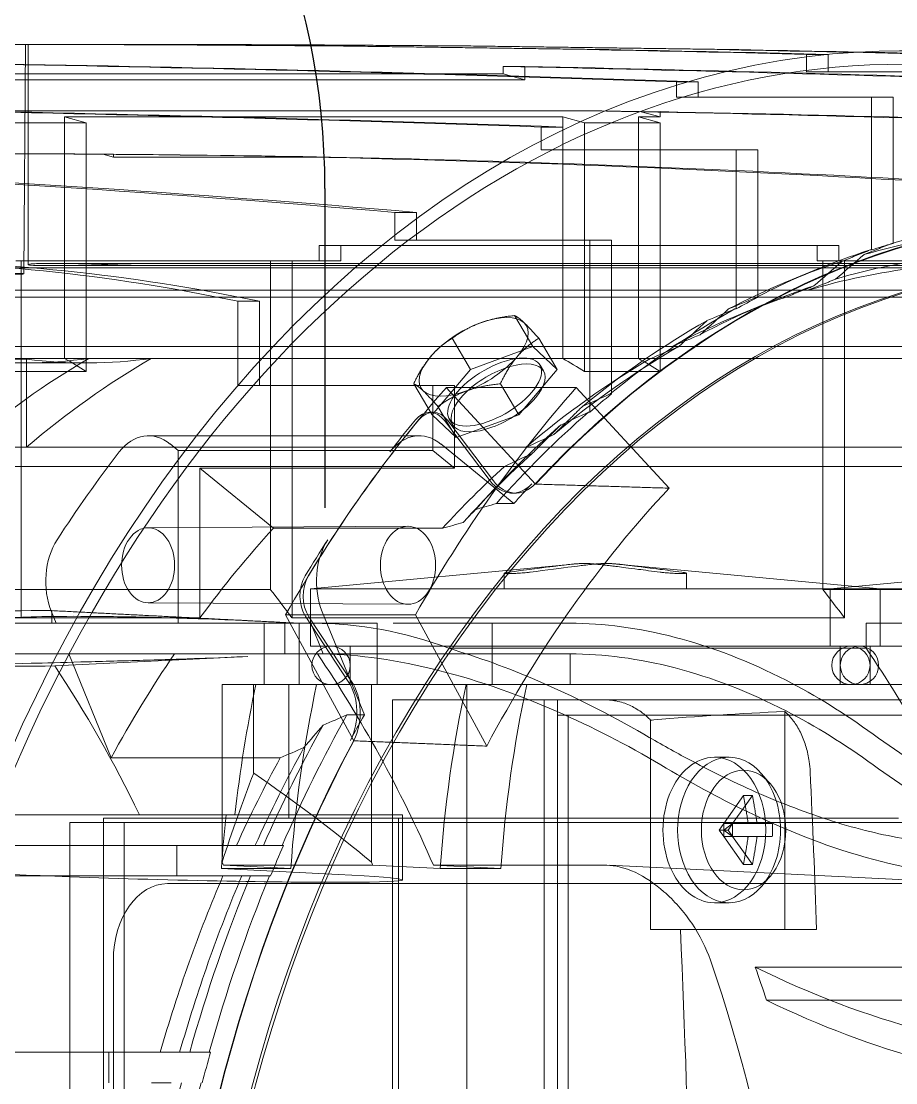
# Model space of a CAD drawing. Header units: millimetres. Extents: x -6314 to 11113, y -129 to 3675.
# Drawn here: x -4021.68 to -4010.26, y 2221.35 to 2235.21 of the extents above; entities that cross this region are included whole.
import ezdxf

# ---------------------------------------------------------------- set-up
doc = ezdxf.new("R2010")
doc.units = ezdxf.units.MM
doc.layers.add('Equipment', color=123, linetype='Continuous')

# ---------------------------------------------------------------- blocks, each defined once
blk = doc.blocks.new('A$C161d446f')
at = {"layer": 'Equipment', "linetype": 'Continuous', "lineweight": 0, "extrusion": (0, 1, 0)}
for p, q in [((-52.495, 557.418), (-41.996, 557.418)), ((-50.535, 554.544), (-50.535, 557.418)), ((-50.48, 554.424), (-50.498, 557.418)), ((-60.981, 557.06), (-60.981, 557.29)), ((-60.981, 557.29), (-60.698, 557.29)), ((-60.698, 557.29), (-60.698, 557.06)), ((-57.021, 557.132), (-57.021, 556.959)), ((-56.738, 557.132), (-57.021, 557.132)), ((-56.738, 557.037), (-56.738, 557.132)), ((-62.395, 557.06), (-60.981, 557.06)), ((-60.981, 557.06), (-60.698, 557.06)), ((-56.738, 557.037), (-57.021, 556.959)), ((-47.97, 557.037), (-56.738, 557.037)), ((-59.283, 556.73), (-59.283, 556.93)), ((-59.283, 556.93), (-59.001, 556.93)), ((-59.001, 556.93), (-59.001, 556.73)), ((-57.021, 556.959), (-47.97, 556.959)), ((-61.829, 556.73), (-61.829, 554.821)), ((-61.829, 556.73), (-59.283, 556.73)), ((-61.546, 556.73), (-61.546, 554.736)), ((-59.283, 556.73), (-59.001, 556.73)), ((-58.788, 556.541), (-58.788, 556.473)), ((-58.54, 556.541), (-58.788, 556.473)), ((-58.54, 556.541), (-58.788, 556.541)), ((-58.788, 556.473), (-58.506, 556.473)), ((-58.506, 556.473), (-58.788, 556.395)), ((-58.506, 556.473), (-58.506, 553.319)), ((-49.738, 556.551), (-58.024, 556.551)), ((-57.799, 556.395), (-57.516, 556.473)), ((-57.516, 556.473), (-51.01, 556.473)), ((-57.516, 555.865), (-57.516, 556.473)), ((-51.01, 556.473), (-51.293, 556.395)), ((-51.01, 556.473), (-51.01, 553.319)), ((-58.788, 556.395), (-57.799, 556.395)), ((-58.788, 556.395), (-58.788, 555.816)), ((-57.799, 556.395), (-57.799, 555.854)), ((-57.516, 556.34), (-57.233, 556.34)), ((-57.233, 556.34), (-57.233, 556.045)), ((-51.293, 556.395), (-50.303, 556.395)), ((-51.293, 556.395), (-51.293, 555.988)), ((-60.061, 556.045), (-60.061, 554.117)), ((-60.061, 556.045), (-57.516, 556.045)), ((-59.778, 556.045), (-59.778, 553.965)), ((-57.516, 556.045), (-57.233, 556.045)), ((-54.481, 555.948), (-51.647, 555.948)), ((-51.647, 555.948), (-51.647, 555.986)), ((-51.647, 555.986), (-51.509, 555.986)), ((-51.647, 555.948), (-51.509, 555.986)), ((-51.293, 555.988), (-51.293, 553.149)), ((-58.788, 555.816), (-58.788, 553.149)), ((-57.799, 555.854), (-57.799, 553.149)), ((-57.516, 553.319), (-57.516, 555.865)), ((-55.607, 554.864), (-55.607, 555.226)), ((-55.607, 555.226), (-55.324, 555.226)), ((-55.324, 555.226), (-55.324, 554.864)), ((-61.829, 554.821), (-61.813, 554.821)), ((-61.122, 554.595), (-61.122, 554.795)), ((-61.122, 554.795), (-54.617, 554.795)), ((-60.839, 554.795), (-60.839, 554.595)), ((-58.152, 554.864), (-58.152, 552.856)), ((-58.152, 554.864), (-55.607, 554.864)), ((-57.869, 554.864), (-57.869, 552.618)), ((-55.607, 554.864), (-55.324, 554.864)), ((-54.617, 554.795), (-54.617, 554.595)), ((-54.334, 554.795), (-54.617, 554.795)), ((-54.334, 554.595), (-54.334, 554.795)), ((-61.53, 554.736), (-61.546, 554.736)), ((-65.011, 554.595), (-61.122, 554.595)), ((-64.108, 554.502), (-39.697, 554.502)), ((-52.212, 554.531), (-63.825, 554.531)), ((-63.118, 554.561), (-50.869, 554.561)), ((-61.193, 554.595), (-61.193, 549.932)), ((-60.839, 554.595), (-61.122, 554.595)), ((-60.91, 550.304), (-60.91, 554.595)), ((-54.617, 554.595), (-50.374, 554.595)), ((-53.98, 549.932), (-53.98, 554.595)), ((-53.697, 550.304), (-53.697, 554.595)), ((-52.212, 554.531), (-50.798, 554.531)), ((-50.445, 554.595), (-50.445, 549.932)), ((-60.512, 554.351), (-60.848, 554.488)), ((-65.805, 554.12), (-39.185, 554.12)), ((-38.903, 554.209), (-65.522, 554.209)), ((-60.061, 554.117), (-60.045, 554.117)), ((-59.867, 553.911), (-60.203, 554.048)), ((-59.762, 553.965), (-59.778, 553.965)), ((-53.556, 552.965), (-53.556, 554.065)), ((-53.556, 554.065), (-53.273, 554.065)), ((-53.273, 554.065), (-53.273, 552.965)), ((-57.126, 553.474), (-56.886, 553.879)), ((-56.511, 553.807), (-56.512, 553.808)), ((-57.442, 553.177), (-57.201, 553.582)), ((-56.31, 553.177), (-56.07, 553.582)), ((-45.013, 553.477), (-67.29, 553.477)), ((-57.126, 553.474), (-57.442, 553.177)), ((-56.31, 553.177), (-57.126, 553.474)), ((-55.867, 553.425), (-55.863, 553.421)), ((-67.573, 553.319), (-58.506, 553.319)), ((-57.516, 553.319), (-58.506, 553.319)), ((-57.516, 553.319), (-51.01, 553.319)), ((-50.48, 553.261), (-51.294, 553.261)), ((-50.02, 553.319), (-51.01, 553.319)), ((-50.515, 553.31), (-49.702, 553.31)), ((-50.515, 553.31), (-50.515, 552.159)), ((-58.788, 553.149), (-57.799, 553.149)), ((-57.442, 553.177), (-56.941, 552.583)), ((-57.219, 553.232), (-57.264, 553.156)), ((-55.809, 552.583), (-56.31, 553.177)), ((-51.293, 553.149), (-50.303, 553.149)), ((-56.701, 552.988), (-56.941, 552.583)), ((-55.809, 552.583), (-55.569, 552.988)), ((-58.905, 551.625), (-57.692, 552.941)), ((-58.152, 552.856), (-58.136, 552.856)), ((-55.995, 552.941), (-57.692, 552.941)), ((-57.159, 551.678), (-55.995, 552.941)), ((-56.101, 552.965), (-56.101, 551.885)), ((-56.101, 552.965), (-53.556, 552.965)), ((-55.819, 552.965), (-55.819, 552.116)), ((-53.556, 552.965), (-53.273, 552.965)), ((-57.853, 552.618), (-57.869, 552.618)), ((-56.941, 552.583), (-56.125, 552.286)), ((-56.125, 552.286), (-55.885, 552.691)), ((-56.125, 552.286), (-55.809, 552.583)), ((-55.821, 552.616), (-55.778, 552.616)), ((-56.014, 552.508), (-56.609, 551.722)), ((-55.971, 552.508), (-56.567, 551.722)), ((-56.032, 552.528), (-56.078, 552.452)), ((-55.642, 552.309), (-52.106, 552.309)), ((-42.579, 552.159), (-69.199, 552.159)), ((-56.877, 551.425), (-55.925, 552.202)), ((-52.389, 552.202), (-52.495, 552.116)), ((-56.101, 551.885), (-55.819, 552.116)), ((-55.819, 552.116), (-52.495, 552.116)), ((-52.495, 552.116), (-52.495, 549.861)), ((-69.482, 551.909), (-42.862, 551.909)), ((-52.778, 551.885), (-56.101, 551.885)), ((-52.778, 551.885), (-53.737, 551.101)), ((-52.778, 549.932), (-52.778, 551.885)), ((-56.379, 551.355), (-56.616, 551.607)), ((-56.899, 551.561), (-56.856, 551.561)), ((-56.877, 551.425), (-56.648, 551.425)), ((-55.946, 551.101), (-53.737, 551.101)), ((-52.1, 551.108), (-55.494, 551.127)), ((-64.445, 550.634), (-61.334, 550.342)), ((-58.223, 550.634), (-61.66, 550.312)), ((-57.657, 550.634), (-54.22, 550.312)), ((-59.13, 550.516), (-59.13, 550.312)), ((-56.75, 550.516), (-56.75, 550.312)), ((-61.334, 550.342), (-61.008, 550.312)), ((-68.448, 550.312), (-61.66, 550.312)), ((-60.91, 550.304), (-64.445, 550.304)), ((-61.66, 550.312), (-54.22, 550.312)), ((-61.66, 549.561), (-61.66, 550.312)), ((-61.008, 549.561), (-61.008, 550.312)), ((-54.22, 549.561), (-54.22, 550.312)), ((-50.162, 550.304), (-53.697, 550.304)), ((-52.1, 550.128), (-55.494, 550.109)), ((-53.98, 549.932), (-61.193, 549.932)), ((-55.592, 549.971), (-56.523, 548.257)), ((-55.592, 549.971), (-53.895, 549.971)), ((-54.375, 550.011), (-54.925, 548.664)), ((-53.895, 549.971), (-54.788, 548.326)), ((-54.757, 549.102), (-54.201, 549.945)), ((-54.714, 549.102), (-54.159, 549.945)), ((-52.778, 549.932), (-50.445, 549.932)), ((-50.901, 549.861), (-50.84, 550.011)), ((-50.844, 550.026), (-50.844, 549.861)), ((-44.63, 549.932), (-50.445, 549.932)), ((-61.476, 549.861), (-64.823, 549.861)), ((-61.476, 549.861), (-61.476, 549.534)), ((-57.611, 549.861), (-56.593, 549.861)), ((-55.299, 549.861), (-56.593, 549.861)), ((-56.593, 549.861), (-56.593, 549.061)), ((-55.092, 549.861), (-54.22, 549.861)), ((-55.092, 549.061), (-55.092, 549.861)), ((-54.224, 549.861), (-54.388, 549.461)), ((-54.22, 549.861), (-54.075, 549.861)), ((-53.402, 549.894), (-54.075, 549.861)), ((-54.075, 549.861), (-54.075, 549.061)), ((-50.844, 549.861), (-54.075, 549.861)), ((-53.885, 549.461), (-53.885, 549.861)), ((-53.617, 549.061), (-53.617, 549.861)), ((-50.844, 549.861), (-27.618, 549.861)), ((-61.66, 549.561), (-68.448, 549.561)), ((-54.22, 549.561), (-61.66, 549.561)), ((-61.528, 549.561), (-61.528, 549.061)), ((-61.476, 549.534), (-56.027, 549.534)), ((-61.14, 549.561), (-61.14, 549.061)), ((-54.74, 549.561), (-54.74, 549.061)), ((-54.313, 549.461), (-57.611, 549.461)), ((-57.611, 549.061), (-57.611, 549.461)), ((-54.313, 549.461), (-52.445, 549.461)), ((-53.402, 549.428), (-50.884, 549.303)), ((-48.132, 549.461), (-52.445, 549.461)), ((-51.618, 548.104), (-51.064, 549.461)), ((-67.132, 549.061), (-56.265, 549.061)), ((-56.265, 548.861), (-56.265, 549.061)), ((-56.265, 549.061), (-54.155, 549.061)), ((-55.019, 549.061), (-55.019, 546.74)), ((-54.155, 549.061), (-53.94, 549.061)), ((-53.94, 547.316), (-53.94, 549.061)), ((-53.94, 549.061), (-53.509, 549.061)), ((-53.509, 549.061), (-53.067, 549.061)), ((-53.479, 549.061), (-53.479, 547.905)), ((-53.067, 546.74), (-53.067, 549.061)), ((-58.061, 548.861), (-73.352, 548.861)), ((-57.793, 548.861), (-58.061, 548.861)), ((-57.445, 548.861), (-57.793, 548.861)), ((-57.271, 548.861), (-57.445, 548.861)), ((-57.445, 527.061), (-57.445, 548.861)), ((-57.271, 548.861), (-55.294, 548.861)), ((-57.271, 527.061), (-57.271, 548.861)), ((-56.265, 548.861), (-56.265, 527.061)), ((-55.294, 548.861), (-55.294, 527.061)), ((-60.415, 547.333), (-60.415, 548.709)), ((-72.718, 548.661), (-57.586, 548.661)), ((-58.663, 545.861), (-58.663, 548.594)), ((-57.586, 548.661), (-57.445, 548.661)), ((-57.586, 548.661), (-57.586, 527.261)), ((-54.697, 548.664), (-54.925, 548.664)), ((-59.496, 548.111), (-59.687, 548.111)), ((-51.618, 548.104), (-53.826, 548.104)), ((-60.226, 547.765), (-60.112, 547.896)), ((-59.993, 547.61), (-59.899, 547.477)), ((-59.876, 547.61), (-59.617, 547.244)), ((-59.899, 547.477), (-59.734, 547.244)), ((-61.9, 547.316), (-55.372, 547.316)), ((-60.415, 546.989), (-60.415, 547.333)), ((-55.425, 547.361), (-53.94, 547.361)), ((-55.425, 546.509), (-55.425, 547.361)), ((-55.372, 547.316), (-55.372, 528.868)), ((-55.372, 547.316), (-55.294, 547.316)), ((-55.294, 547.316), (-51.519, 547.316)), ((-53.94, 547.361), (-50.341, 547.361)), ((-51.519, 528.868), (-51.519, 547.316)), ((-51.788, 547.261), (-64.129, 547.261)), ((-59.936, 547.244), (-60.053, 547.244)), ((-59.734, 547.244), (-59.617, 547.161)), ((-59.734, 547.244), (-59.675, 547.161)), ((-59.734, 547.078), (-59.734, 547.244)), ((-59.617, 547.161), (-59.734, 547.078)), ((-59.675, 547.161), (-59.734, 547.078)), ((-59.617, 547.161), (-59.675, 547.161)), ((-59.617, 547.244), (-59.558, 547.161)), ((-59.558, 547.161), (-59.617, 547.161)), ((-59.617, 547.078), (-59.558, 547.161)), ((-51.788, 528.868), (-51.788, 547.261)), ((-51.519, 547.261), (-51.788, 547.261)), ((-51.081, 547.261), (-51.519, 547.261)), ((-51.081, 528.661), (-51.081, 547.261)), ((-60.053, 547.078), (-59.936, 547.078)), ((-59.734, 547.078), (-59.899, 546.845)), ((-59.876, 546.712), (-59.617, 547.078)), ((-60.415, 545.861), (-60.415, 546.989)), ((-53.869, 546.961), (-53.853, 546.961)), ((-53.255, 546.961), (-46.733, 546.961)), ((-52.474, 546.561), (-52.474, 546.961)), ((-59.899, 546.845), (-59.993, 546.712)), ((-62.985, 546.46), (-58.121, 546.701)), ((-55.828, 546.701), (-58.09, 546.701)), ((-55.828, 546.701), (-56.708, 546.658)), ((-55.916, 546.658), (-56.708, 546.658)), ((-55.916, 546.658), (-55.036, 546.701)), ((-53.084, 546.701), (-55.036, 546.701)), ((-53.058, 546.658), (-54.583, 546.581)), ((-53.084, 546.701), (-53.965, 546.658)), ((-53.965, 546.658), (-53.058, 546.658)), ((-52.354, 546.461), (-62.96, 546.461)), ((-60.226, 546.557), (-60.112, 546.425)), ((-53.684, 546.561), (-53.7, 546.561)), ((-53.078, 546.561), (-53.324, 546.561)), ((-46.557, 546.561), (-53.078, 546.561)), ((-59.496, 546.211), (-59.687, 546.211)), ((-59.051, 545.861), (-60.83, 545.861)), ((-59.051, 545.861), (-58.663, 545.861)), ((-60.029, 545.37), (-62.455, 545.37)), ((-51.647, 530.461), (-51.647, 545.461)), ((-62.455, 544.937), (-60.176, 544.937)), ((-52.916, 544.261), (-52.9, 544.261)), ((-52.644, 544.261), (-52.513, 544.261)), ((-52.258, 544.261), (-49.66, 544.261)), ((-51.586, 543.861), (-51.586, 544.261))]:
    blk.add_line(p, q, dxfattribs=at)
at = {"layer": 'Equipment', "linetype": 'Continuous', "lineweight": 0, "extrusion": (0, 0, -1)}
for centre, start, end in [((61.39, 549.311), 270, 90), ((61.278, 549.311), 270, 90), ((61.39, 549.311), 90, 270), ((61.278, 549.311), 90, 270), ((54.49, 549.311), 270, 90), ((54.49, 549.311), 90, 270)]:
    blk.add_arc(centre, 0.25, start, end, dxfattribs=at)
at = {"layer": 'Equipment', "linetype": 'Continuous', "lineweight": 0}
for centre, major_axis, ratio, start_param, end_param in [((-61.942, 537.961), (0, 19.376), 0.707107, -0.040975, 0.577104), ((-61.942, 537.961), (0, -19.2), 0.707107, 0, 3.195786), ((-52.212, -252.682), (0, 810.1), 0.707107, 0, 0.017777), ((-50.515, -252.682), (0, 810.1), 0.707107, 0, 0.017777), ((-61.942, 537.961), (0, -19.376), 0.707107, 0.040975, 3.100618), ((-46.485, -458.277), (0, 1015.512), 0.707107, 0.014279, 0.024522), ((-41.394, -458.277), (0, 1015.512), 0.707107, 0, 0.024522), ((-39.484, -473.166), (0, 1029.813), 0.707107, 0, 0.024376), ((-48.111, -473.166), (0, 1029.813), 0.707107, 0.013614, 0.024376), ((-3793.963, -473.166), (-3816.005, -1013.319), 0.048105, -2.948766, -2.948105), ((-64.488, 537.961), (0, 17.193), 0.707107, -0.647071, 0.647071), ((-64.445, 537.961), (0, 16.6), 0.707107, -3.926991, 2.356194), ((-50.02, 143.646), (0, 412.345), 0.707107, 0, 0.060909), ((-37.575, 143.646), (0, 412.345), 0.707107, 0, 0.060909), ((-1550.157, 143.646), (-1527.958, -405.741), 0.048105, -2.95731, -2.948052), ((-1550.157, 143.646), (-1527.958, -405.741), 0.048105, -2.957772, -2.95731), ((-64.233, 537.961), (0, 17.2), 0.707107, -0.222768, -0.198985), ((-576.745, -630.108), (0, 1391.097), 0.707107, -0.552156, -0.551713), ((-48.182, 505.395), (0, 49.2), 0.707107, 0, 0.146869), ((-50.869, 537.961), (0, 16.6), 0.707107, -0.006024, 0.006024), ((-64.233, 537.961), (0, 17.2), 0.707107, -0.375007, -0.350134), ((-363.882, -890.893), (0, 1507.513), 0.707107, -0.289674, -0.289317), ((-234.185, 170.959), (0, 455.716), 0.707107, -0.574677, -0.573305), ((-337.166, -762.268), (0, 1373.279), 0.707107, -0.290889, -0.290498), ((-54.051, 537.961), (0, 16.6), 0.707107, 0.389275, 0.415464), ((-56.596, 537.961), (0, 16.6), 0.707107, -0.544596, -0.389275), ((-50.48, 565.661), (0, -12.4), 0.707107, -0.09687, 0.088882), ((-46.556, 537.961), (0, 16.6), 0.707107, 0.389275, 0.415464), ((-64.233, 537.961), (0, 17.2), 0.707107, -0.550667, -0.523599), ((-66.185, 537.961), (0, 19.2), 0.707107, -0.894992, -0.675804), ((-64.488, 537.961), (0, 19.2), 0.707107, -0.894992, -0.675804), ((-184.477, 1.671), (0, 579.318), 0.707107, -0.315192, -0.314258), ((-55.778, 552.216), (0, 0.4), 0.707107, -0.710188, 0.750492), ((-64.445, 537.961), (0, 19.2), 0.707107, -0.743166, -0.710188), ((-52.106, 551.509), (0, 0.8), 0.707107, -0.743166, 0.523599), ((-171.607, 59.161), (0, 518.829), 0.707107, -0.318417, -0.317373), ((-60.91, 537.961), (0, 19.2), 0.707107, -0.82763, -0.743166), ((-66.185, 537.961), (0, 17.109), 0.707107, -0.925077, -0.645719), ((-64.445, 537.961), (0, 19.2), 0.707107, -0.860609, -0.82763), ((-51.33, 550.411), (0, 0.8), 0.707107, -2.094395, -0.82763), ((-54.366, 550.218), (0, 0.4), 0.707107, -2.321288, -0.860609), ((-45.848, 537.961), (0, -16.6), 0.707107, -2.409168, -2.376268), ((-50.727, 446.092), (0, 103.934), 0.707107, -0.057395, 0.001591), ((-51.988, 446.092), (0, 103.872), 0.707107, -0.044184, -0.019256), ((-45.848, 537.961), (0, -16.6), 0.707107, -2.336121, -2.125318), ((-64.643, 545.46), (0, 12.4), 0.707107, -1.474056, -1.276175), ((-61.9, 545.46), (0, 12.4), 0.707107, -1.416909, -1.276175), ((-867.066, -698.555), (950.353, 1163.94), 0.612372, 0.173916, 0.174274), ((-363.584, 218.024), (287.323, 351.897), 0.612372, -0.111129, -0.109753), ((-64.488, 537.961), (0, 17.193), 0.707107, -2.217868, -0.923725), ((-795.077, -587.482), (865.699, 1060.26), 0.612372, 0.172697, 0.173089), ((-59.496, 547.161), (0, 0.95), 0.707107, 0, 1.570796), ((-59.496, 547.161), (0, -0.95), 0.707107, 0, 3.141593), ((48.762, 537.961), (0, -155.189), 0.707107, -1.635047, -1.621724), ((-59.877, 547.161), (0, 0.78), 0.707107, -4.712389, 1.570796), ((-59.496, 547.161), (0, -0.95), 0.707107, -1.570796, 0), ((-64.233, 537.961), (0, 17.2), 0.707107, -1.047198, -1.020129), ((-570.055, 546.961), (579.318, 0), 0, -0.47114, -0.470206), ((-516.533, 546.961), (518.829, 0), 0, -0.468025, -0.466981), ((-43.105, 537.961), (0, -16.6), 0.707107, -2.128048, -2.125318), ((-52.425, 546.583), (-3, -0.074), 0.024678, -0.768555, 2.034649), ((-643.204, 546.561), (-663.199, 0), 0, -2.666559, -2.665744), ((-52.354, 545.461), (0, 1), 0.707107, -1.570796, 0), ((-52.425, 546.583), (-3, -0.074), 0.024678, -4.248537, -3.945054), ((-49.337, 537.961), (0, -16.6), 0.682414, -2.039586, -1.102006), ((-64.233, 537.961), (0, 17.2), 0.707107, -1.220663, -1.195789), ((-1261.021, 544.261), (1373.279, 0), 0, -0.4949, -0.494509), ((-1467.271, 543.861), (-1610.166, 0), 0, -2.644283, -2.643949)]:
    blk.add_ellipse(centre, major_axis=major_axis, ratio=ratio, start_param=start_param, end_param=end_param, dxfattribs=at)
at = {"layer": 'Equipment', "linetype": 'Continuous', "lineweight": 0, "extrusion": (0, 0, -1)}
for centre, major_axis, ratio, start_param, end_param in [((-52.495, -252.682), (0, 810.1), 0.707107, -0.017777, 0), ((-50.798, -252.682), (0, 810.1), 0.707107, -0.017777, 0), ((-46.768, -458.277), (0, 1015.512), 0.707107, -0.024522, -0.014279), ((-41.677, -458.277), (0, 1015.512), 0.707107, -0.024522, 0), ((-39.767, -473.166), (0, 1029.813), 0.707107, -0.024376, 0), ((-48.394, -473.166), (0, 1029.813), 0.707107, -0.024376, -0.014275), ((-64.488, 537.961), (0, 17.2), 0.707107, -0.647193, 0.647193), ((-64.488, 537.961), (0, -16.6), 0.707107, -5.497787, 0.785398), ((-50.303, 143.646), (0, 412.345), 0.707107, -0.060909, -0.014328), ((-37.858, 143.646), (0, 412.345), 0.707107, -0.060909, 0), ((-50.303, 143.646), (0, 412.345), 0.707107, -0.004608, 0), ((-64.217, 537.961), (0, 17.2), 0.707107, 0.081485, 0.198985), ((-63.853, 537.961), (0, 17.057), 0.707107, 0.082168, 0.20067), ((-63.482, 537.961), (0, 16.743), 0.707107, 0.083717, 0.204498), ((-64.217, 537.961), (0, 17.2), 0.707107, 0.222768, 0.350134), ((-710.486, -944.426), (0, -1757.783), 0.707107, -2.59219, -2.591839), ((-63.118, 537.961), (0, 16.6), 0.707107, 0.084438, 0.206279), ((-63.853, 537.961), (0, 17.057), 0.707107, 0.224661, 0.353186), ((-48.465, 505.395), (0, 49.2), 0.707107, -0.146869, 0), ((-63.482, 537.961), (0, 16.743), 0.707107, 0.228962, 0.360131), ((-63.118, 537.961), (0, 16.6), 0.707107, 0.230964, 0.363365), ((-412.955, -1138.437), (0, 1764.605), 0.707107, 0.286748, 0.287052), ((-64.217, 537.961), (0, 17.2), 0.707107, 0.375007, 0.523599), ((-261.79, 106.989), (0, -530.55), 0.707107, -2.572661, -2.571486), ((-63.853, 537.961), (0, 17.057), 0.707107, 0.378298, 0.528429), ((-56.353, 553.34), (-0.688, 0.408), 0.454519, -0.917106, 2.224487), ((-382.433, -990.332), (0, 1610.166), 0.707107, 0.287755, 0.288088), ((-63.482, 537.961), (0, 16.743), 0.707107, 0.385786, 0.539448), ((-63.118, 537.961), (0, 16.6), 0.707107, 0.389275, 0.544596), ((-53.061, 537.961), (0, 16.6), 0.707107, -0.415464, -0.389275), ((-56.671, 552.804), (-0.593, 0.352), 0.454519, -0.917106, 2.224487), ((-56.626, 552.88), (-0.593, 0.352), 0.454519, -4.058698, 2.224487), ((-56.353, 553.34), (0.688, -0.408), 0.454519, -0.917106, 2.224487), ((-51.294, 565.661), (0, -12.4), 0.707107, -0.088882, 0.09687), ((-55.783, 537.961), (0, 16.6), 0.707107, 0.389275, 0.544596), ((-200.993, -78.821), (0, 663.199), 0.707107, 0.30955, 0.310364), ((-56.671, 552.804), (0.593, -0.352), 0.454519, -0.917106, 2.224487), ((-64.217, 537.961), (0, -17.2), 0.707107, -2.590926, -2.469927), ((-55.821, 552.216), (0, 0.4), 0.707107, -0.750492, 0.710188), ((-63.853, 537.961), (0, -17.057), 0.707107, -2.585788, -2.473222), ((-64.488, 537.961), (0, -19.2), 0.707107, -2.431405, -2.280984), ((-186.856, -14.785), (0, 595.929), 0.707107, 0.312264, 0.313171), ((-55.642, 551.509), (0, 0.8), 0.707107, -0.523599, 0.743166), ((-63.482, 537.961), (0, -16.743), 0.707107, -2.574059, -2.480723), ((-63.118, 537.961), (0, -16.6), 0.707107, -2.568577, -2.484217), ((-56.899, 552.161), (0, -0.6), 0.707107, -0.750492, 0.647193), ((-56.856, 552.161), (0, -0.6), 0.707107, -0.750492, 0.647193), ((-64.445, 537.961), (0, -17.2), 0.707107, -2.4944, -2.469927), ((-1241.76, -168.657), (1391.174, 567.944), 0.353553, -0.42435, -0.423993), ((-464.351, 360.529), (420.598, 171.708), 0.353553, -0.140324, -0.138947), ((-1136.576, -104.53), (1267.253, 517.354), 0.353553, -0.423166, -0.422774), ((-55.495, 550.618), (0, 0.509), 0.707107, -2.356194, 3.926991), ((-60.91, 537.961), (0, -16.6), 0.707107, -2.484217, -2.376268), ((-52.101, 550.618), (0, -0.49), 0.707107, -5.497787, 0.785398), ((-54.865, 550.411), (0, -0.8), 0.707107, -2.313962, -1.047198), ((-54.408, 550.218), (0, -0.4), 0.707107, -2.280984, -0.820305), ((-53.061, 537.961), (0, 16.6), 0.707107, -0.765325, -0.732425), ((-54.263, 540.167), (0, 9.694), 0.707107, -0.260204, 0), ((-53.061, 537.961), (0, 16.6), 0.707107, -0.99778, -0.799299), ((-60.91, 537.961), (0, -16.6), 0.707107, -2.336121, -2.228172), ((-42.313, 537.961), (0, 16.6), 0.707107, -0.968829, -0.818556), ((-51.988, 445.692), (0, 103.666), 0.707107, 0.019294, 0.044272), ((-54.447, 548.693), (0, 0.6), 0.707107, -2.217989, -0.820305), ((-54.404, 548.693), (0, 0.6), 0.707107, -2.217989, -0.820305), ((-65.435, 545.46), (0, -12.4), 0.707107, -1.865418, -1.667537), ((-62.692, 545.46), (0, -12.4), 0.707107, -1.865418, -1.667537), ((-64.445, 537.961), (0, -17.2), 0.707107, -2.242462, -2.217989), ((-64.217, 537.961), (0, -17.2), 0.707107, -2.242462, -2.121463), ((-63.853, 537.961), (0, -17.057), 0.707107, -2.239167, -2.126601), ((-64.488, 537.961), (0, -17.2), 0.707107, -2.217989, -0.923603), ((-59.687, 547.161), (0, 0.95), 0.707107, -0.685308, 3.826901), ((-63.482, 537.961), (0, -16.743), 0.707107, -2.231666, -2.13833), ((-63.118, 537.961), (0, -16.6), 0.707107, -2.228172, -2.143812), ((-59.687, 547.161), (0, 0.95), 0.707107, -1.570796, -0.685308), ((-27.802, 537.961), (-32.069, 0), 0.517638, 0.557252, 0.642308), ((-60.36, 537.961), (0, -16.6), 0.517638, -2.213105, -2.128048), ((-61.633, 545.46), (0, 12.4), 0.694764, 1.416909, 1.474056), ((-59.687, 547.161), (0, 0.95), 0.707107, -2.456285, -1.570796), ((-45.056, 537.961), (0, 16.6), 0.707107, -1.016274, -1.013545), ((-64.217, 537.961), (0, -17.2), 0.707107, -2.094395, -1.945803), ((-63.853, 537.961), (0, -17.057), 0.707107, -2.099225, -1.949094), ((-63.482, 537.961), (0, -16.743), 0.707107, -2.110245, -1.956583), ((-63.118, 537.961), (0, -16.6), 0.707107, -2.115392, -1.960072), ((66.901, 537.961), (0, 148.73), 0.848048, -1.623938, -1.517655), ((-49.525, 537.961), (0, 16.6), 0.707107, -1.137037, -1.108135), ((-1378.689, 544.261), (1507.513, 0), 0, -0.496081, -0.495725), ((-64.217, 537.961), (0, -17.2), 0.707107, -1.92093, -1.793564), ((-63.853, 537.961), (0, -17.057), 0.707107, -1.923982, -1.795457)]:
    blk.add_ellipse(centre, major_axis=major_axis, ratio=ratio, start_param=start_param, end_param=end_param, dxfattribs=at)
at = {"layer": 'Equipment', "linetype": 'Continuous', "lineweight": 0}
for points, weights in [([(-61.813, 554.821), (-61.63, 554.748), (-61.449, 554.676)], [1, 1.00000900688, 1]), ([(-61.166, 554.59), (-61.347, 554.662), (-61.53, 554.736)], [1, 1.00000910076, 1]), ([(-61.078, 554.354), (-60.895, 554.281), (-60.714, 554.209)], [1, 1.00000953054, 1]), ([(-60.431, 554.12), (-60.612, 554.193), (-60.795, 554.266)], [1, 1.00000963504, 1]), ([(-57.201, 553.582), (-56.983, 553.833), (-56.886, 553.879)], [1, 1.15455095302, 1]), ([(-56.886, 553.879), (-56.417, 553.833), (-56.07, 553.582)], [1, 1.15455095302, 1]), ([(-56.918, 553.34), (-57.035, 553.478), (-57.201, 553.582)], [1, 1.0380269746, 1]), ([(-56.07, 553.582), (-55.903, 553.478), (-55.787, 553.34)], [1, 1.0380269746, 1]), ([(-56.701, 552.988), (-56.802, 553.202), (-56.918, 553.34)], [1, 1.0380269746, 1]), ([(-55.787, 553.34), (-55.671, 553.202), (-55.569, 552.988)], [1, 1.0380269746, 1]), ([(-55.885, 552.691), (-56.232, 552.942), (-56.701, 552.988)], [1, 1.15455095302, 1]), ([(-55.569, 552.988), (-55.666, 552.942), (-55.885, 552.691)], [1, 1.15455095302, 1]), ([(-57.772, 552.692), (-57.584, 552.507), (-57.401, 552.326)], [1.01724669965, 1.02360891819, 1.02989021266]), ([(-57.118, 552.079), (-57.301, 552.263), (-57.489, 552.451)], [1.02942576353, 1.02324696695, 1.01698195124]), ([(-58.905, 551.625), (-58.034, 551.652), (-57.159, 551.678)], [1, 1.0000032165, 1]), ([(-59.071, 550.528), (-58.364, 550.621), (-58.223, 550.634)], [1, 2.58578643762, 3.3431457505]), ([(-57.94, 550.634), (-58.081, 550.621), (-58.788, 550.528)], [3.3431457505, 2.58578643762, 1]), ([(-58.223, 550.634), (-58.034, 550.652), (-57.091, 550.528)], [3.3431457505, 5.48528137424, 1]), ([(-56.809, 550.528), (-57.751, 550.652), (-57.94, 550.634)], [1, 5.48528137424, 3.3431457505]), ([(-54.788, 548.326), (-55.658, 548.291), (-56.523, 548.257)], [1, 1.0000032165, 1]), ([(-59.993, 547.61), (-60.044, 547.319), (-60.053, 547.244)], [1.59916508576, 3.40693299066, 4.30682294372]), ([(-59.876, 547.61), (-59.936, 547.613), (-59.993, 547.61)], [1.26729726607, 1.28009815511, 1.26729726607]), ([(-59.936, 547.244), (-59.927, 547.319), (-59.876, 547.61)], [4.30682294372, 3.40693299066, 1.59916508577]), ([(-60.252, 547.244), (-60.256, 547.161), (-60.252, 547.078)], [2.86219067938, 2.8911014853, 2.86219067938]), ([(-60.053, 547.244), (-60.097, 547.244), (-60.252, 547.244)], [4.30682294372, 3.40693299066, 1.59916508577]), ([(-59.617, 547.244), (-59.874, 547.244), (-59.936, 547.244)], [1.59916508576, 3.40693299066, 4.30682294372]), ([(-59.617, 547.078), (-59.617, 547.161), (-59.617, 547.244)], [2.86219067938, 2.8911014853, 2.86219067938]), ([(-60.252, 547.078), (-60.097, 547.078), (-60.053, 547.078)], [1.59916508576, 3.40693299066, 4.30682294372]), ([(-60.053, 547.078), (-60.044, 547.003), (-59.993, 546.712)], [4.30682294372, 3.40693299066, 1.59916508578]), ([(-59.876, 546.712), (-59.927, 547.003), (-59.936, 547.078)], [1.59916508576, 3.40693299066, 4.30682294372]), ([(-59.936, 547.078), (-59.874, 547.078), (-59.617, 547.078)], [4.30682294372, 3.40693299066, 1.59916508577]), ([(-53.607, 546.961), (-53.552, 546.961), (-53.499, 546.961)], [1.01698195124, 1.02324696695, 1.02942576353]), ([(-59.993, 546.712), (-59.936, 546.709), (-59.876, 546.712)], [1.26729726607, 1.28009815511, 1.26729726607]), ([(-53.324, 546.561), (-53.379, 546.561), (-53.437, 546.561)], [1.02989021266, 1.02360891819, 1.01724669965])]:
    blk.add_rational_spline(points, weights, degree=2, dxfattribs=at)
for points, knots in [([(-50.94, 554.56), (-51.02, 554.56), (-51.121, 554.558), (-51.343, 554.552), (-51.463, 554.548), (-51.689, 554.541), (-51.81, 554.537), (-52.031, 554.532), (-52.132, 554.531), (-52.212, 554.531)], [0.6781375, 0.6781375, 0.6781375, 0.6781375, 0.8477069, 0.8477069, 1.0172763, 1.0172763, 1.186823, 1.186823, 1.3563697, 1.3563697, 1.3563697, 1.3563697]), ([(-50.798, 554.531), (-50.718, 554.531), (-50.649, 554.532), (-50.557, 554.537), (-50.535, 554.541), (-50.535, 554.548), (-50.557, 554.552), (-50.649, 554.558), (-50.718, 554.56), (-50.798, 554.56)], [-2.7127394, -2.7127394, -2.7127394, -2.7127394, -2.5431927, -2.5431927, -2.373646, -2.373646, -2.2040766, -2.2040766, -2.0345072, -2.0345072, -2.0345072, -2.0345072]), ([(-50.283, 554.417), (-50.223, 554.417), (-50.148, 554.418), (-49.982, 554.42), (-49.893, 554.422), (-49.724, 554.426), (-49.634, 554.427), (-49.469, 554.43), (-49.393, 554.431), (-49.274, 554.431), (-49.222, 554.43), (-49.154, 554.427), (-49.137, 554.426), (-49.137, 554.422), (-49.154, 554.42), (-49.222, 554.418), (-49.274, 554.417), (-49.334, 554.417), (-49.393, 554.417), (-49.469, 554.418), (-49.634, 554.42), (-49.724, 554.422), (-49.893, 554.426), (-49.982, 554.427), (-50.148, 554.43), (-50.223, 554.431), (-50.343, 554.431), (-50.394, 554.43), (-50.463, 554.427), (-50.48, 554.426), (-50.48, 554.422), (-50.463, 554.42), (-50.394, 554.418), (-50.342, 554.417), (-50.283, 554.417)], [1.01158, 1.01158, 1.01158, 1.01158, 1.138026, 1.138026, 1.264471, 1.264471, 1.39092, 1.39092, 1.51737, 1.51737, 1.643819, 1.643819, 1.770268, 1.770268, 1.896714, 1.896714, 2.02316, 2.02316, 2.02316, 2.149605, 2.149605, 2.276051, 2.276051, 2.4025, 2.4025, 2.52895, 2.52895, 2.655399, 2.655399, 2.781848, 2.781848, 2.908294, 2.908294, 3.03474, 3.03474, 3.03474, 3.03474]), ([(-58.788, 550.528), (-58.802, 550.526), (-58.817, 550.525), (-58.859, 550.52), (-58.888, 550.518), (-58.943, 550.515), (-58.973, 550.513), (-59.027, 550.511), (-59.052, 550.511), (-59.091, 550.511), (-59.107, 550.511), (-59.127, 550.513), (-59.131, 550.515), (-59.127, 550.518), (-59.119, 550.52), (-59.096, 550.525), (-59.085, 550.526), (-59.071, 550.528)], [-0.3168804, -0.3168804, -0.3168804, -0.3168804, -0.2895924, -0.2895924, -0.2481624, -0.2481624, -0.2068368, -0.2068368, -0.1655112, -0.1655112, -0.1241856, -0.1241856, -0.08286, -0.08286, -0.04143, -0.04143, -0.014142, -0.014142, -0.014142, -0.014142]), ([(-57.091, 550.528), (-57.078, 550.526), (-57.063, 550.525), (-57.021, 550.52), (-56.992, 550.518), (-56.937, 550.515), (-56.907, 550.513), (-56.853, 550.511), (-56.828, 550.511), (-56.789, 550.511), (-56.773, 550.511), (-56.752, 550.513), (-56.749, 550.515), (-56.753, 550.518), (-56.761, 550.52), (-56.784, 550.525), (-56.795, 550.526), (-56.809, 550.528)], [0.014142, 0.014142, 0.014142, 0.014142, 0.04143, 0.04143, 0.08286, 0.08286, 0.1241856, 0.1241856, 0.1655112, 0.1655112, 0.2068368, 0.2068368, 0.2481624, 0.2481624, 0.2895924, 0.2895924, 0.3168804, 0.3168804, 0.3168804, 0.3168804]), ([(-50.573, 549.945), (-50.751, 549.949), (-50.975, 549.952), (-51.468, 549.951), (-51.736, 549.947), (-52.238, 549.937), (-52.506, 549.929), (-52.999, 549.912), (-53.224, 549.903), (-53.402, 549.894)], [-1.507191, -1.507191, -1.507191, -1.507191, -1.130962, -1.130962, -0.754059, -0.754059, -0.37703, -0.37703, 0, 0, 0, 0]), ([(-57.611, 549.861), (-58.045, 549.861), (-58.509, 549.801), (-59.462, 549.553), (-59.95, 549.364), (-60.818, 548.917), (-61.2, 548.68), (-61.569, 548.411)], [-7.378738, -7.378738, -7.378738, -7.378738, -6.45672, -6.45672, -5.534703, -5.534703, -4.795767, -4.795767, -4.795767, -4.795767]), ([(-56.027, 549.534), (-56.407, 549.42), (-56.799, 549.278), (-57.655, 548.91), (-58.121, 548.675), (-58.575, 548.411)], [1.254196, 1.254196, 1.254196, 1.254196, 1.915495, 1.915495, 2.694905, 2.694905, 2.694905, 2.694905]), ([(-61.569, 548.011), (-61.2, 548.28), (-60.818, 548.517), (-59.95, 548.964), (-59.462, 549.153), (-58.509, 549.401), (-58.045, 549.461), (-57.611, 549.461)], [4.795767, 4.795767, 4.795767, 4.795767, 5.534703, 5.534703, 6.45672, 6.45672, 7.378738, 7.378738, 7.378738, 7.378738]), ([(-58.797, 548.011), (-58.353, 548.275), (-57.897, 548.51), (-56.881, 548.953), (-56.322, 549.144), (-55.263, 549.397), (-54.763, 549.461), (-54.313, 549.461)], [-2.679377, -2.679377, -2.679377, -2.679377, -1.908094, -1.908094, -0.954047, -0.954047, 0, 0, 0, 0]), ([(-53.402, 549.428), (-53.224, 549.419), (-53, 549.409), (-52.507, 549.392), (-52.239, 549.384), (-51.737, 549.369), (-51.469, 549.362), (-50.977, 549.349), (-50.752, 549.343), (-50.574, 549.338), (-50.574, 549.338), (-50.573, 549.338)], [-3.012987, -3.012987, -3.012987, -3.012987, -2.636252, -2.636252, -2.259516, -2.259516, -1.882917, -1.882917, -1.506318, -1.506318, -1.505645, -1.505645, -1.505645, -1.505645]), ([(-58.061, 548.861), (-58.116, 548.861), (-58.177, 548.855), (-58.296, 548.827), (-58.354, 548.807), (-58.456, 548.758), (-58.509, 548.726), (-58.596, 548.66), (-58.632, 548.628), (-58.663, 548.594)], [2.2725489, 2.2725489, 2.2725489, 2.2725489, 2.3707041, 2.3707041, 2.4688593, 2.4688593, 2.5647963, 2.5647963, 2.6371963, 2.6371963, 2.6371963, 2.6371963]), ([(-60.415, 548.709), (-60.421, 548.703), (-60.427, 548.698), (-60.473, 548.655), (-60.509, 548.611), (-60.571, 548.524), (-60.602, 548.472), (-60.655, 548.36), (-60.677, 548.3), (-60.71, 548.186), (-60.725, 548.122), (-60.74, 548.012), (-60.744, 547.968), (-60.746, 547.925)], [2.4870449, 2.4870449, 2.4870449, 2.4870449, 2.5011056, 2.5011056, 2.5937685, 2.5937685, 2.6863527, 2.6863527, 2.7789369, 2.7789369, 2.8714566, 2.8714566, 2.932753, 2.932753, 2.932753, 2.932753]), ([(-58.663, 548.594), (-58.677, 548.596), (-58.691, 548.597), (-59.266, 548.648), (-59.838, 548.682), (-60.415, 548.709)], [8.920107, 8.920107, 8.920107, 8.920107, 8.947586, 8.947586, 10.074377, 10.074377, 10.074377, 10.074377]), ([(-61.569, 548.411), (-61.937, 548.142), (-62.32, 547.904), (-63.188, 547.457), (-63.676, 547.268), (-64.629, 547.02), (-65.093, 546.961), (-65.527, 546.961)], [-9.961709, -9.961709, -9.961709, -9.961709, -9.222774, -9.222774, -8.300756, -8.300756, -7.378738, -7.378738, -7.378738, -7.378738]), ([(-58.575, 548.411), (-58.763, 548.301), (-58.95, 548.197), (-59.449, 547.93), (-59.778, 547.769), (-60.44, 547.483), (-60.773, 547.358), (-61.427, 547.158), (-61.748, 547.083), (-62.361, 546.984), (-62.653, 546.961), (-62.924, 546.961)], [-7.8384, -7.8384, -7.8384, -7.8384, -7.507285, -7.507285, -6.933033, -6.933033, -6.358781, -6.358781, -5.784528, -5.784528, -5.210276, -5.210276, -5.210276, -5.210276]), ([(-65.527, 546.561), (-65.093, 546.561), (-64.629, 546.62), (-63.676, 546.868), (-63.188, 547.057), (-62.32, 547.504), (-61.937, 547.742), (-61.569, 548.011)], [7.378738, 7.378738, 7.378738, 7.378738, 8.300756, 8.300756, 9.222774, 9.222774, 9.961709, 9.961709, 9.961709, 9.961709]), ([(-63.101, 546.561), (-62.628, 546.561), (-62.114, 546.631), (-61.042, 546.917), (-60.482, 547.132), (-59.546, 547.584), (-59.171, 547.789), (-58.797, 548.011)], [0, 0, 0, 0, 1.003382, 1.003382, 2.006764, 2.006764, 2.663918, 2.663918, 2.663918, 2.663918]), ([(-58.09, 546.701), (-58.2, 546.701), (-58.329, 546.67), (-58.591, 546.547), (-58.723, 546.456), (-58.967, 546.242), (-59.094, 546.098), (-59.305, 545.787), (-59.388, 545.619), (-59.443, 545.461)], [-1.9501363, -1.9501363, -1.9501363, -1.9501363, -1.7171118, -1.7171118, -1.4840872, -1.4840872, -1.2186579, -1.2186579, -0.9532286, -0.9532286, -0.9532286, -0.9532286]), ([(-60.029, 545.37), (-60.767, 545.01), (-61.499, 544.73), (-62.798, 544.39), (-63.371, 544.3), (-63.918, 544.271)], [6.048925, 6.048925, 6.048925, 6.048925, 7.414178, 7.414178, 8.544493, 8.544493, 8.544493, 8.544493]), ([(-64.416, 543.861), (-63.734, 543.861), (-63.007, 543.957), (-61.578, 544.335), (-60.88, 544.599), (-60.176, 544.937)], [-8.363787, -8.363787, -8.363787, -8.363787, -6.917881, -6.917881, -5.604567, -5.604567, -5.604567, -5.604567])]:
    blk.add_open_spline(points, degree=3, knots=knots, dxfattribs=at)
for points, degree in [([(-54.075, 549.861), (-52.461, 549.943), (-50.844, 550.026)], 2), ([(-50.884, 549.303), (-50.21, 549.303), (-49.545, 549.29), (-48.889, 549.265)], 3)]:
    blk.add_open_spline(points, degree=degree, dxfattribs=at)

msp = doc.modelspace()

# ---------------------------------------------------------------- linework, layer by layer
msp.add_line((-4017.713, 2233.031), (-4017.713, 2228.858))
msp.add_arc((-4027.258, 2233.031), 9.545, 0, 180)

# ---------------------------------------------------------------- block references
at = {"xscale": -1}
msp.add_blockref('A$C161d446f', (-4072.123, 1677.491), dxfattribs=at)

doc.saveas('drawing.dxf')
